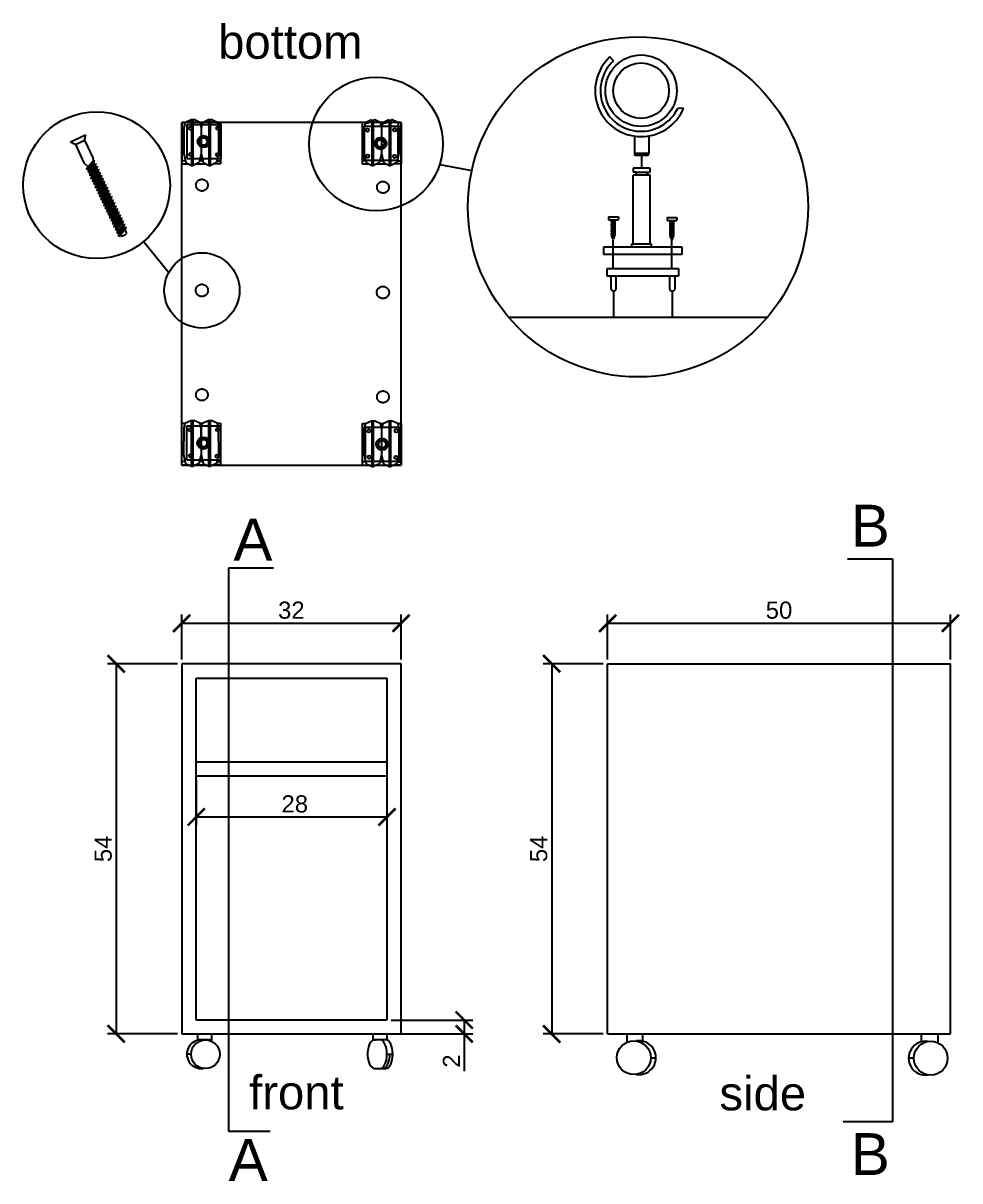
# Model space of a CAD drawing. Header units: inches. Extents: x 69 to 395, y 131 to 492.
# Drawn here: x 69 to 205.6, y 323.5 to 492.4 of the extents above; entities that cross this region are included whole.
import ezdxf

# ---------------------------------------------------------------- set-up
doc = ezdxf.new("R2010")
doc.units = ezdxf.units.IN
doc.header["$MEASUREMENT"] = 0
doc.linetypes.add('ACAD_ISO02W100', pattern=[15, 12, -3])
for name, color, linetype in [('Chiodi', 1, 'Continuous'), ('LINE', 3, 'ACAD_ISO02W100'), ('Oltedal', 7, 'Continuous'), ('Quote', 4, 'Continuous'), ('sezioni', 2, 'Continuous')]:
    doc.layers.add(name, color=color, linetype=linetype)
doc.styles.get("Standard").update_dxf_attribs({"font": 'Arial.ttf'})
doc.dimstyles.new('ISO-25', dxfattribs={"dimtxt": 2.5, "dimasz": 2.5, "dimexe": 1.25, "dimexo": 0.625, "dimtad": 1, "dimdec": 0, "dimtxsty": 'Standard', "dimblk": 'ARCHTICK', "dimblk1": 'ARCHTICK', "dimblk2": 'ARCHTICK', "dimcen": 2.5, "dimadec": 0, "dimazin": 0, "dimtfac": 1, "dimtdec": 0, "dimtmove": 0, "dimatfit": 3, "dimfxl": 1, "dimarcsym": 1})

# ---------------------------------------------------------------- blocks, each defined once
blk = doc.blocks.new('_ArchTick')
at = {"color": 0, "linetype": 'ByBlock', "const_width": 0.15}
blk.add_lwpolyline([(-0.5, -0.5), (0.5, 0.5)], dxfattribs=at)
blk = doc.blocks.new('*D53')
at = {"layer": 'Defpoints', "color": 0, "transparency": 16777216}
for p in [(92.11, 398.96), (82.56, 344.96), (92.11, 344.96)]:
    blk.add_point(p, dxfattribs=at)
at = {"layer": 'Quote', "color": 0, "lineweight": -2, "transparency": 16777216}
for p, q in [((91.48, 398.96), (81.31, 398.96)), ((82.56, 398.96), (82.56, 344.96)), ((91.48, 344.96), (81.31, 344.96))]:
    blk.add_line(p, q, dxfattribs=at)
at = {"layer": 'Quote', "color": 0, "lineweight": -2, "transparency": 16777216, "xscale": 2.5, "yscale": 2.5, "zscale": 2.5}
for p, rotation in [((82.56, 398.96), 90), ((82.56, 344.96), 270)]:
    blk.add_blockref('_ArchTick', p, dxfattribs=dict(at, rotation=rotation))
at = {"layer": 'Quote', "color": 0, "transparency": 16777216, "insert": (80.67, 371.96), "char_height": 2.5, "attachment_point": 5, "rotation": 90}
blk.add_mtext('54', dxfattribs=at)
blk = doc.blocks.new('*D54')
at = {"layer": 'Defpoints', "color": 0, "transparency": 16777216}
for p in [(124.11, 404.87), (92.11, 398.96), (124.11, 398.96)]:
    blk.add_point(p, dxfattribs=at)
at = {"layer": 'Quote', "color": 0, "lineweight": -2, "transparency": 16777216}
for p, q in [((92.11, 399.58), (92.11, 406.12)), ((124.11, 399.58), (124.11, 406.12)), ((92.11, 404.87), (124.11, 404.87))]:
    blk.add_line(p, q, dxfattribs=at)
at = {"layer": 'Quote', "color": 0, "lineweight": -2, "transparency": 16777216, "xscale": 2.5, "yscale": 2.5, "zscale": 2.5, "rotation": 180}
blk.add_blockref('_ArchTick', (92.11, 404.87), dxfattribs=at)
at = {"layer": 'Quote', "color": 0, "lineweight": -2, "transparency": 16777216, "xscale": 2.5, "yscale": 2.5, "zscale": 2.5}
blk.add_blockref('_ArchTick', (124.11, 404.87), dxfattribs=at)
at = {"layer": 'Quote', "color": 0, "transparency": 16777216, "insert": (108.11, 406.76), "char_height": 2.5, "attachment_point": 5}
blk.add_mtext('32', dxfattribs=at)
blk = doc.blocks.new('*D55')
at = {"layer": 'Defpoints', "color": 0, "transparency": 16777216}
for p in [(94.23, 382.61), (122.05, 382.61), (122.05, 376.61)]:
    blk.add_point(p, dxfattribs=at)
at = {"layer": 'Quote', "color": 0, "lineweight": -2, "transparency": 16777216}
for p, q in [((94.23, 381.99), (94.23, 375.36)), ((122.05, 381.99), (122.05, 375.36)), ((94.23, 376.61), (122.05, 376.61))]:
    blk.add_line(p, q, dxfattribs=at)
at = {"layer": 'Quote', "color": 0, "lineweight": -2, "transparency": 16777216, "xscale": 2.5, "yscale": 2.5, "zscale": 2.5, "rotation": 180}
blk.add_blockref('_ArchTick', (94.23, 376.61), dxfattribs=at)
at = {"layer": 'Quote', "color": 0, "lineweight": -2, "transparency": 16777216, "xscale": 2.5, "yscale": 2.5, "zscale": 2.5}
blk.add_blockref('_ArchTick', (122.05, 376.61), dxfattribs=at)
at = {"layer": 'Quote', "color": 0, "transparency": 16777216, "insert": (108.61, 378.5), "char_height": 2.5, "attachment_point": 5}
blk.add_mtext('28', dxfattribs=at)
blk = doc.blocks.new('*D56')
at = {"layer": 'Defpoints', "color": 0, "transparency": 16777216}
for p in [(204.25, 404.87), (154.25, 398.96), (204.25, 398.96)]:
    blk.add_point(p, dxfattribs=at)
at = {"layer": 'Quote', "color": 0, "lineweight": -2, "transparency": 16777216}
for p, q in [((154.25, 399.58), (154.25, 406.12)), ((204.25, 399.58), (204.25, 406.12)), ((154.25, 404.87), (204.25, 404.87))]:
    blk.add_line(p, q, dxfattribs=at)
at = {"layer": 'Quote', "color": 0, "lineweight": -2, "transparency": 16777216, "xscale": 2.5, "yscale": 2.5, "zscale": 2.5, "rotation": 180}
blk.add_blockref('_ArchTick', (154.25, 404.87), dxfattribs=at)
at = {"layer": 'Quote', "color": 0, "lineweight": -2, "transparency": 16777216, "xscale": 2.5, "yscale": 2.5, "zscale": 2.5}
blk.add_blockref('_ArchTick', (204.25, 404.87), dxfattribs=at)
at = {"layer": 'Quote', "color": 0, "transparency": 16777216, "insert": (179.25, 406.76), "char_height": 2.5, "attachment_point": 5}
blk.add_mtext('50', dxfattribs=at)
blk = doc.blocks.new('*D57')
at = {"layer": 'Defpoints', "color": 0, "transparency": 16777216}
for p in [(154.25, 398.96), (146.09, 344.96), (154.25, 344.96)]:
    blk.add_point(p, dxfattribs=at)
at = {"layer": 'Quote', "color": 0, "lineweight": -2, "transparency": 16777216}
for p, q in [((153.62, 398.96), (144.84, 398.96)), ((146.09, 398.96), (146.09, 344.96)), ((153.62, 344.96), (144.84, 344.96))]:
    blk.add_line(p, q, dxfattribs=at)
at = {"layer": 'Quote', "color": 0, "lineweight": -2, "transparency": 16777216, "xscale": 2.5, "yscale": 2.5, "zscale": 2.5}
for p, rotation in [((146.09, 398.96), 90), ((146.09, 344.96), 270)]:
    blk.add_blockref('_ArchTick', p, dxfattribs=dict(at, rotation=rotation))
at = {"layer": 'Quote', "color": 0, "transparency": 16777216, "insert": (144.2, 371.96), "char_height": 2.5, "attachment_point": 5, "rotation": 90}
blk.add_mtext('54', dxfattribs=at)
blk = doc.blocks.new('*D72')
at = {"layer": 'Defpoints', "color": 0, "transparency": 16777216}
for p in [(122.05, 346.98), (122.05, 344.96), (133.33, 344.96)]:
    blk.add_point(p, dxfattribs=at)
at = {"layer": 'Quote', "color": 0, "lineweight": -2, "transparency": 16777216}
for p, q in [((122.67, 346.98), (134.58, 346.98)), ((133.33, 346.98), (133.33, 344.96)), ((122.68, 344.96), (134.58, 344.96)), ((133.33, 344.96), (133.33, 339.54))]:
    blk.add_line(p, q, dxfattribs=at)
at = {"layer": 'Quote', "color": 0, "lineweight": -2, "transparency": 16777216, "xscale": 2.5, "yscale": 2.5, "zscale": 2.5}
for p, rotation in [((133.33, 346.98), 90), ((133.33, 344.96), 270)]:
    blk.add_blockref('_ArchTick', p, dxfattribs=dict(at, rotation=rotation))
at = {"layer": 'Quote', "color": 0, "transparency": 16777216, "insert": (131.46, 341), "char_height": 2.5, "attachment_point": 5, "rotation": 90}
blk.add_mtext('2', dxfattribs=at)

msp = doc.modelspace()

# ---------------------------------------------------------------- linework, layer by layer
for p, q in [((129.79, 471.79), (134.44, 470.89)), ((90.23, 456), (86.62, 460.42)), ((154.2, 455.49), (154.2, 456.61)), ((154.2, 456.61), (154.3, 456.61)), ((154.3, 456.61), (164.61, 456.6)), ((164.61, 456.6), (164.61, 455.49)), ((164.61, 455.49), (154.2, 455.49)), ((154.7, 455.48), (154.7, 453.67)), ((155.51, 453.62), (155.51, 455.49)), ((163.27, 455.48), (163.27, 453.66)), ((164.08, 453.61), (164.08, 455.48)), ((139.75, 449.51), (177.68, 449.51))]:
    msp.add_line(p, q)
for centre, radius in [((158.68, 465.6), 24.81), ((120.47, 474.78), 9.76), ((79.7, 468.77), 10.71), ((95.06, 453.42), 5.49)]:
    msp.add_circle(centre, radius)
for centre in [(155.11, 453.75), (163.68, 453.74)]:
    msp.add_arc(centre, 0.421, 190.9523, 342.3177)
at = {"layer": 'Chiodi'}
for p, q in [((155.11, 486.91), (154.59, 487.47)), ((165.32, 479.99), (164.47, 479.97)), ((92.11, 477.93), (92.11, 471.88)), ((92.11, 477.93), (92.61, 477.93)), ((92.6, 477.93), (92.43, 477.2)), ((92.59, 477.92), (93.48, 478.35)), ((93.48, 478.35), (93.88, 478.35)), ((93.57, 471.65), (93.57, 478.35)), ((93.79, 471.65), (93.79, 478.35)), ((94.76, 477.92), (93.88, 478.35)), ((94.75, 477.93), (95.13, 477.93)), ((94.77, 477.93), (94.94, 477.2)), ((95.13, 477.93), (94.96, 477.2)), ((95.13, 477.93), (96.02, 478.35)), ((96.02, 478.35), (96.42, 478.35)), ((96.11, 471.65), (96.11, 478.35)), ((96.32, 471.65), (96.32, 478.35)), ((97.31, 477.93), (96.42, 478.35)), ((97.3, 477.93), (97.47, 477.2)), ((97.31, 477.93), (97.79, 477.93)), ((97.79, 477.93), (97.79, 471.88)), ((118.43, 477.94), (118.92, 477.94)), ((118.43, 477.93), (118.43, 471.88)), ((118.91, 477.93), (118.75, 477.2)), ((118.91, 477.93), (119.79, 478.36)), ((119.89, 471.65), (119.89, 478.36)), ((120.11, 471.65), (120.11, 478.36)), ((121.08, 477.93), (120.19, 478.36)), ((121.06, 477.94), (121.45, 477.93)), ((121.08, 477.93), (121.25, 477.2)), ((121.45, 477.93), (121.28, 477.2)), ((121.45, 477.93), (122.34, 478.36)), ((122.43, 471.65), (122.43, 478.36)), ((122.64, 471.65), (122.64, 478.36)), ((123.62, 477.93), (122.74, 478.36)), ((123.62, 477.93), (123.79, 477.2)), ((123.62, 477.93), (124.11, 477.93)), ((124.11, 477.93), (124.11, 471.88)), ((92.43, 477.2), (92.41, 473.38)), ((92.93, 472.67), (92.92, 477.62)), ((92.92, 477.62), (97.88, 477.62)), ((94.94, 477.2), (94.95, 473.38)), ((94.96, 477.2), (94.95, 473.38)), ((97.47, 477.2), (97.49, 473.38)), ((97.88, 472.67), (97.88, 477.62)), ((118.73, 477.36), (123.69, 477.37)), ((118.74, 472.41), (118.73, 477.36)), ((118.75, 477.2), (118.73, 473.38)), ((118.99, 477.84), (119.39, 477.84)), ((121.25, 477.2), (121.27, 473.38)), ((121.28, 477.2), (121.27, 473.38)), ((121.53, 477.85), (121.93, 477.85)), ((123.69, 472.41), (123.69, 477.37)), ((123.79, 477.2), (123.8, 473.38)), ((75.9, 475.07), (78.09, 476.11)), ((76.6, 474.68), (77.95, 475.31)), ((76.6, 474.68), (77.86, 472.02)), ((77.95, 475.31), (79.2, 472.66)), ((158.17, 475.9), (158.17, 473.4)), ((160.24, 475.9), (160.24, 473.4)), ((92.41, 473.38), (92.71, 472.07)), ((94.95, 473.38), (94.65, 472.07)), ((94.95, 473.38), (95.25, 472.07)), ((97.49, 473.38), (97.19, 472.07)), ((118.73, 473.38), (119.03, 472.07)), ((121.27, 473.38), (120.97, 472.07)), ((121.27, 473.38), (121.57, 472.07)), ((123.8, 473.38), (123.51, 472.07)), ((160.24, 473.4), (158.17, 473.4)), ((158.23, 473.08), (158.23, 473.4)), ((160.17, 473.08), (158.23, 473.08)), ((160.17, 473.4), (160.17, 473.08)), ((77.86, 472.02), (78.45, 471.42)), ((78.25, 471.19), (79.31, 472.43)), ((78.25, 471.19), (78.25, 471.19)), ((78.25, 471.19), (78.34, 471.01)), ((78.34, 471.01), (79.4, 472.25)), ((78.47, 470.74), (79.52, 471.98)), ((78.53, 471.24), (78.66, 470.97)), ((78.55, 470.56), (79.61, 471.8)), ((78.67, 470.3), (79.73, 471.55)), ((78.76, 470.12), (79.82, 471.36)), ((78.85, 471.61), (79.3, 471.82)), ((79.24, 472.35), (79.2, 472.66)), ((79.3, 471.82), (79.27, 472.1)), ((79.3, 471.82), (79.33, 471.76)), ((79.31, 472.43), (79.4, 472.25)), ((79.42, 471.58), (79.54, 471.32)), ((79.52, 471.98), (79.61, 471.8)), ((79.73, 471.54), (79.82, 471.36)), ((92.65, 472.33), (92.11, 472.33)), ((92.11, 471.88), (93.11, 471.87)), ((92.71, 472.07), (93.57, 471.65)), ((92.93, 472.67), (97.88, 472.67)), ((93.57, 471.65), (93.79, 471.65)), ((94.65, 472.07), (93.79, 471.65)), ((94.24, 471.87), (95.67, 471.86)), ((95.19, 472.33), (94.71, 472.33)), ((95.25, 472.07), (96.11, 471.65)), ((96.11, 471.65), (96.32, 471.65)), ((97.19, 472.07), (96.32, 471.65)), ((97.79, 471.88), (96.79, 471.88)), ((97.25, 472.33), (97.79, 472.33)), ((118.97, 472.34), (118.43, 472.34)), ((118.43, 471.88), (119.43, 471.88)), ((118.74, 472.41), (123.69, 472.41)), ((119.03, 472.07), (119.89, 471.65)), ((119.89, 471.65), (120.11, 471.65)), ((120.97, 472.07), (120.11, 471.65)), ((120.56, 471.87), (121.99, 471.87)), ((121.51, 472.34), (121.03, 472.34)), ((121.57, 472.07), (122.43, 471.65)), ((122.43, 471.65), (122.64, 471.65)), ((123.51, 472.07), (122.64, 471.65)), ((124.11, 471.88), (123.11, 471.88)), ((123.57, 472.34), (124.11, 472.34)), ((160.43, 471.25), (157.97, 471.25)), ((157.97, 471.25), (157.97, 470.64)), ((160.43, 470.64), (160.43, 471.25)), ((78.47, 470.74), (78.55, 470.56)), ((78.67, 470.3), (78.76, 470.12)), ((78.87, 470.53), (78.75, 470.79)), ((78.88, 469.86), (79.94, 471.1)), ((78.88, 469.86), (78.97, 469.68)), ((79.08, 470.09), (78.95, 470.35)), ((78.97, 469.68), (80.03, 470.92)), ((79.09, 469.43), (80.15, 470.68)), ((79.28, 469.66), (79.16, 469.91)), ((79.17, 469.25), (80.23, 470.49)), ((79.3, 468.99), (80.35, 470.24)), ((79.49, 469.22), (79.37, 469.48)), ((79.38, 468.81), (80.44, 470.05)), ((79.51, 468.54), (80.57, 469.79)), ((79.59, 468.36), (80.65, 469.6)), ((79.63, 471.14), (79.75, 470.88)), ((79.84, 470.7), (79.95, 470.45)), ((79.94, 471.1), (80.03, 470.92)), ((80.04, 470.27), (80.16, 470.01)), ((80.15, 470.67), (80.23, 470.49)), ((80.25, 469.83), (80.37, 469.56)), ((80.35, 470.23), (80.44, 470.05)), ((80.57, 469.78), (80.65, 469.6)), ((158.42, 470.64), (157.97, 470.64)), ((157.97, 460.15), (157.97, 470.22)), ((160.43, 470.22), (157.97, 470.22)), ((158.42, 470.22), (158.42, 470.64)), ((158.42, 470.64), (160.01, 470.64)), ((160.01, 470.64), (160.01, 470.22)), ((160.01, 470.64), (160.43, 470.64)), ((160.43, 460.15), (160.43, 470.22)), ((79.09, 469.43), (79.17, 469.25)), ((79.3, 468.99), (79.38, 468.81)), ((79.51, 468.54), (79.59, 468.36)), ((79.7, 468.77), (79.57, 469.04)), ((79.72, 468.1), (80.77, 469.35)), ((79.72, 468.1), (79.8, 467.92)), ((79.91, 468.33), (79.79, 468.59)), ((79.8, 467.92), (80.86, 469.17)), ((79.93, 467.66), (80.98, 468.9)), ((80.12, 467.89), (79.99, 468.15)), ((80.01, 467.48), (81.07, 468.72)), ((80.13, 467.23), (81.19, 468.48)), ((80.22, 467.05), (81.27, 468.3)), ((80.34, 466.78), (81.4, 468.02)), ((80.43, 466.6), (81.49, 467.84)), ((80.46, 469.38), (80.58, 469.12)), ((80.67, 468.94), (80.79, 468.68)), ((80.77, 469.35), (80.86, 469.17)), ((80.88, 468.5), (80.99, 468.25)), ((80.98, 468.9), (81.07, 468.72)), ((81.08, 468.07), (81.21, 467.8)), ((81.19, 468.48), (81.27, 468.3)), ((81.4, 468.02), (81.49, 467.84)), ((79.93, 467.66), (80.01, 467.48)), ((80.13, 467.23), (80.22, 467.05)), ((80.32, 467.46), (80.21, 467.71)), ((80.34, 466.78), (80.43, 466.6)), ((80.54, 467.01), (80.41, 467.28)), ((80.55, 466.33), (81.61, 467.57)), ((80.55, 466.33), (80.64, 466.15)), ((80.75, 466.56), (80.62, 466.83)), ((80.64, 466.15), (81.7, 467.39)), ((80.76, 465.89), (81.82, 467.14)), ((80.96, 466.12), (80.83, 466.38)), ((80.85, 465.71), (81.91, 466.96)), ((80.97, 465.45), (82.03, 466.69)), ((81.06, 465.27), (82.12, 466.51)), ((81.18, 465.02), (82.24, 466.27)), ((81.26, 464.84), (82.32, 466.09)), ((81.29, 467.62), (81.42, 467.35)), ((81.51, 467.17), (81.63, 466.91)), ((81.61, 467.57), (81.7, 467.39)), ((81.71, 466.73), (81.84, 466.47)), ((81.82, 467.14), (81.91, 466.96)), ((81.92, 466.29), (82.04, 466.04)), ((82.03, 466.69), (82.12, 466.51)), ((82.24, 466.27), (82.32, 466.09)), ((80.76, 465.89), (80.85, 465.71)), ((80.97, 465.45), (81.06, 465.27)), ((81.17, 465.68), (81.04, 465.94)), ((81.18, 465.02), (81.26, 464.84)), ((81.37, 465.25), (81.25, 465.5)), ((81.39, 464.57), (82.45, 465.81)), ((81.39, 464.57), (81.47, 464.39)), ((81.58, 464.8), (81.45, 465.07)), ((81.47, 464.39), (82.53, 465.63)), ((81.6, 464.12), (82.66, 465.36)), ((81.8, 464.35), (81.67, 464.62)), ((81.69, 463.94), (82.74, 465.18)), ((81.81, 463.68), (82.87, 464.93)), ((81.89, 463.5), (82.95, 464.74)), ((82.02, 463.24), (83.08, 464.48)), ((82.13, 465.86), (82.25, 465.59)), ((82.34, 465.41), (82.47, 465.14)), ((82.45, 465.81), (82.53, 465.63)), ((82.55, 464.96), (82.67, 464.7)), ((82.66, 465.36), (82.74, 465.18)), ((82.76, 464.52), (82.89, 464.26)), ((82.87, 464.92), (82.95, 464.74)), ((83.08, 464.48), (83.16, 464.3)), ((81.6, 464.12), (81.69, 463.94)), ((81.81, 463.68), (81.89, 463.5)), ((82, 463.91), (81.88, 464.17)), ((82.02, 463.24), (82.1, 463.06)), ((82.21, 463.47), (82.09, 463.73)), ((82.1, 463.06), (83.16, 464.3)), ((82.22, 462.81), (83.28, 464.06)), ((82.22, 462.81), (82.31, 462.63)), ((82.42, 463.04), (82.3, 463.29)), ((82.31, 462.63), (83.37, 463.87)), ((82.44, 462.36), (83.49, 463.6)), ((82.63, 462.59), (82.5, 462.86)), ((82.52, 462.18), (83.58, 463.42)), ((82.65, 461.91), (83.71, 463.15)), ((82.73, 461.73), (83.79, 462.97)), ((82.86, 461.47), (83.91, 462.72)), ((82.97, 464.07), (83.09, 463.83)), ((83.17, 463.65), (83.3, 463.38)), ((83.28, 464.05), (83.37, 463.87)), ((83.39, 463.2), (83.51, 462.93)), ((83.49, 463.6), (83.58, 463.42)), ((83.6, 462.75), (83.72, 462.49)), ((83.71, 463.15), (83.79, 462.97)), ((83.91, 462.71), (84, 462.53)), ((154.39, 464.13), (155.81, 464.13)), ((154.43, 463.72), (155.77, 463.72)), ((162.94, 464.05), (164.36, 464.05)), ((162.98, 463.63), (164.32, 463.63)), ((82.44, 462.36), (82.52, 462.18)), ((82.65, 461.91), (82.73, 461.73)), ((82.84, 462.14), (82.71, 462.41)), ((82.86, 461.47), (82.94, 461.29)), ((83.05, 461.7), (82.93, 461.96)), ((82.94, 461.29), (84, 462.53)), ((83.22, 461.33), (83.13, 461.52)), ((83.81, 462.31), (84.08, 461.73)), ((165.14, 459.73), (153.66, 459.73)), ((153.66, 459.73), (153.66, 458.72)), ((160.67, 460.15), (157.72, 460.15)), ((157.72, 460.15), (157.72, 459.73)), ((160.67, 459.73), (160.67, 460.15)), ((165.14, 458.72), (165.14, 459.73)), ((153.66, 458.72), (165.14, 458.72)), ((92.09, 434.04), (92.59, 434.04)), ((92.09, 434.03), (92.09, 427.98)), ((92.58, 434.03), (92.41, 433.31)), ((92.57, 434.03), (93.46, 434.46)), ((93.46, 434.46), (93.86, 434.46)), ((93.56, 427.76), (93.56, 434.46)), ((93.77, 427.76), (93.77, 434.46)), ((94.75, 434.03), (93.86, 434.46)), ((94.73, 434.04), (95.12, 434.03)), ((94.75, 434.03), (94.92, 433.31)), ((95.12, 434.03), (94.95, 433.31)), ((95.12, 434.03), (96, 434.46)), ((96, 434.46), (96.4, 434.46)), ((96.09, 427.76), (96.09, 434.46)), ((96.31, 427.76), (96.31, 434.46)), ((97.29, 434.03), (96.4, 434.46)), ((97.29, 434.03), (97.45, 433.31)), ((97.29, 434.03), (97.77, 434.03)), ((97.77, 434.03), (97.77, 427.98)), ((118.91, 433.98), (119.79, 434.41)), ((119.79, 434.41), (120.19, 434.41)), ((119.89, 427.71), (119.89, 434.41)), ((120.11, 427.71), (120.11, 434.41)), ((121.08, 433.98), (120.19, 434.41)), ((121.45, 433.98), (122.34, 434.41)), ((122.34, 434.41), (122.74, 434.41)), ((122.43, 427.71), (122.43, 434.41)), ((122.64, 427.71), (122.64, 434.41)), ((123.62, 433.98), (122.74, 434.41)), ((92.41, 433.31), (92.4, 429.49)), ((92.88, 433.64), (97.83, 433.65)), ((92.88, 428.69), (92.88, 433.64)), ((94.92, 433.31), (94.93, 429.49)), ((94.95, 433.31), (94.93, 429.49)), ((97.45, 433.31), (97.47, 429.49)), ((97.84, 428.69), (97.83, 433.65)), ((118.43, 433.99), (118.92, 433.99)), ((118.43, 433.98), (118.43, 427.93)), ((118.75, 433.25), (118.73, 429.43)), ((118.91, 433.98), (118.75, 433.25)), ((118.95, 428.52), (118.94, 433.47)), ((118.94, 433.47), (123.9, 433.47)), ((121.06, 433.99), (121.45, 433.98)), ((121.08, 433.98), (121.25, 433.25)), ((121.25, 433.25), (121.27, 429.43)), ((121.28, 433.25), (121.27, 429.43)), ((121.45, 433.98), (121.28, 433.25)), ((123.62, 433.98), (123.79, 433.25)), ((123.62, 433.98), (124.11, 433.98)), ((123.79, 433.25), (123.8, 429.43)), ((123.9, 428.52), (123.9, 433.47)), ((124.11, 433.98), (124.11, 427.93)), ((92.4, 429.49), (92.69, 428.17)), ((94.93, 429.49), (94.63, 428.17)), ((94.93, 429.49), (95.23, 428.17)), ((97.47, 429.49), (97.17, 428.17)), ((118.73, 429.43), (119.03, 428.12)), ((121.27, 429.43), (120.97, 428.12)), ((121.27, 429.43), (121.57, 428.12)), ((123.8, 429.43), (123.51, 428.12)), ((92.63, 428.44), (92.09, 428.44)), ((92.09, 427.98), (93.1, 427.98)), ((92.69, 428.17), (93.56, 427.76)), ((92.88, 428.69), (97.83, 428.69)), ((93.56, 427.76), (93.77, 427.76)), ((94.63, 428.17), (93.77, 427.76)), ((94.22, 427.97), (95.65, 427.97)), ((95.17, 428.44), (94.69, 428.44)), ((95.23, 428.17), (96.09, 427.76)), ((96.09, 427.76), (96.31, 427.76)), ((97.17, 428.17), (96.31, 427.76)), ((97.77, 427.98), (96.78, 427.98)), ((97.23, 428.44), (97.77, 428.44)), ((118.97, 428.39), (118.43, 428.39)), ((118.43, 427.93), (119.43, 427.93)), ((118.95, 428.52), (123.9, 428.52)), ((119.03, 428.12), (119.89, 427.71)), ((119.89, 427.71), (120.11, 427.71)), ((120.97, 428.12), (120.11, 427.71)), ((120.56, 427.92), (121.99, 427.92)), ((121.51, 428.39), (121.03, 428.39)), ((121.57, 428.12), (122.43, 427.71)), ((122.43, 427.71), (122.64, 427.71)), ((123.51, 428.12), (122.64, 427.71)), ((124.11, 427.93), (123.11, 427.93)), ((123.57, 428.39), (124.11, 428.39)), ((94.45, 344.04), (94.45, 344.95)), ((96.45, 344.95), (96.45, 343.91)), ((157.04, 344.97), (157.04, 343.74)), ((159.4, 343.89), (159.4, 344.96)), ((200.05, 343.82), (200.05, 344.9)), ((202.4, 344.9), (202.4, 343.67)), ((96.45, 344.09), (94.45, 344.09)), ((95.44, 344.09), (94.86, 344.09)), ((96.28, 344.09), (95.7, 344.09)), ((121.04, 344.1), (120.46, 344.1)), ((121.88, 344.1), (121.3, 344.1)), ((93.49, 342), (92.85, 342)), ((122.06, 342.01), (122.9, 342.01)), ((160.53, 341.49), (161.29, 341.49)), ((198.91, 341.42), (198.16, 341.42)), ((120.24, 339.92), (121.04, 339.92)), ((121.04, 339.92), (121.46, 339.92)), ((121.46, 339.92), (121.88, 339.92))]:
    msp.add_line(p, q, dxfattribs=at)
at = {"layer": 'Chiodi', "lineweight": 25}
for p, q in [((154.39, 464.13), (154.39, 463.81)), ((154.87, 463.71), (154.87, 463.56)), ((154.87, 463.47), (154.87, 463.31)), ((154.87, 463.22), (154.87, 463.06)), ((154.87, 462.97), (154.87, 462.81)), ((154.87, 462.72), (154.87, 462.56)), ((155.28, 463.59), (155.28, 463.44)), ((155.28, 463.34), (155.28, 463.19)), ((155.28, 463.09), (155.28, 462.94)), ((155.28, 462.84), (155.28, 462.69)), ((155.81, 464.13), (155.81, 463.81)), ((162.94, 464.05), (162.94, 463.72)), ((163.42, 463.62), (163.42, 463.48)), ((163.42, 463.38), (163.42, 463.23)), ((163.42, 463.13), (163.42, 462.98)), ((163.42, 462.88), (163.42, 462.73)), ((163.84, 463.5), (163.84, 463.35)), ((163.84, 463.25), (163.84, 463.1)), ((163.84, 463), (163.84, 462.85)), ((163.84, 462.75), (163.84, 462.6)), ((164.36, 464.05), (164.36, 463.72)), ((154.87, 462.47), (154.87, 462.31)), ((154.87, 462.22), (154.87, 462.06)), ((154.87, 461.97), (154.87, 461.81)), ((154.87, 461.72), (154.87, 461.56)), ((154.87, 461.47), (154.87, 461.31)), ((154.9, 461.24), (154.98, 461.07)), ((155, 461.04), (155.07, 460.87)), ((155.15, 461.09), (155.07, 460.87)), ((155.25, 461.34), (155.17, 461.13)), ((155.28, 462.59), (155.28, 462.44)), ((155.28, 462.34), (155.28, 462.19)), ((155.28, 462.09), (155.28, 461.94)), ((155.28, 461.84), (155.28, 461.69)), ((155.28, 461.59), (155.28, 461.44)), ((163.42, 462.63), (163.42, 462.48)), ((163.42, 462.38), (163.42, 462.23)), ((163.42, 462.13), (163.42, 461.98)), ((163.42, 461.88), (163.42, 461.73)), ((163.42, 461.63), (163.42, 461.48)), ((163.42, 461.38), (163.42, 461.23)), ((163.45, 461.15), (163.53, 460.99)), ((163.8, 461.26), (163.72, 461.04)), ((163.84, 462.5), (163.84, 462.35)), ((163.84, 462.25), (163.84, 462.1)), ((163.84, 462), (163.84, 461.85)), ((163.84, 461.75), (163.84, 461.6)), ((163.84, 461.5), (163.84, 461.35)), ((163.55, 460.95), (163.63, 460.79)), ((163.71, 461), (163.63, 460.79))]:
    msp.add_line(p, q, dxfattribs=at)
at = {"layer": 'Chiodi'}
msp.add_lwpolyline([(120.05, 344.96), (122.05, 344.96), (122.05, 344.1), (120.05, 344.1)], close=True, dxfattribs=at)
for points in [[(94.45, 344.09), (94.86, 344.09)], [(120.04, 344.06), (120.04, 344.1), (120.46, 344.1)]]:
    msp.add_lwpolyline(points, dxfattribs=at)
for centre, radius in [((159.13, 482.55), 5.21), ((159.13, 482.55), 4.06), ((93.39, 477.07), 0.246), ((97.39, 477.08), 0.246), ((119.2, 476.81), 0.246), ((123.2, 476.83), 0.246), ((95.31, 475.12), 0.88), ((95.31, 475.12), 0.638), ((95.31, 475.12), 0.531), ((121.13, 474.86), 0.88), ((121.13, 474.86), 0.638), ((121.13, 474.86), 0.531), ((93.45, 473.26), 0.246), ((97.36, 473.21), 0.246), ((119.26, 473.01), 0.246), ((123.17, 472.96), 0.246), ((93.35, 433.09), 0.246), ((97.35, 433.11), 0.246), ((119.42, 432.92), 0.246), ((123.42, 432.93), 0.246), ((95.27, 431.15), 0.88), ((95.27, 431.15), 0.638), ((95.27, 431.15), 0.531), ((121.34, 430.97), 0.88), ((121.34, 430.97), 0.638), ((121.34, 430.97), 0.531), ((93.41, 429.29), 0.246), ((97.31, 429.24), 0.246), ((119.47, 429.11), 0.246), ((123.38, 429.06), 0.246), ((95.58, 342), 2.09), ((158.07, 341.49), 2.47), ((201.38, 341.42), 2.47)]:
    msp.add_circle(centre, radius, dxfattribs=at)
for centre, radius, start, end in [((159.13, 482.55), 6.7, 132.7548, 337.5394), ((159.13, 482.55), 5.93, 132.7548, 334.2337), ((82.91, 463.11), 1.81, 280.1749, 310.4979), ((94.95, 342), 2.09, 81.2448, 278.7552), ((158.82, 341.49), 2.47, 261.2448, 98.7552), ((200.63, 341.42), 2.47, 81.2448, 278.7552)]:
    msp.add_arc(centre, radius, start, end, dxfattribs=at)
for centre, start_param, end_param in [((120.24, 342.01), 0, 3.141593), ((121.04, 342.01), 3.141593, 6.283185), ((121.88, 342.01), 3.141593, 6.283185), ((121.46, 342.01), 3.141593, 4.712389)]:
    msp.add_ellipse(centre, major_axis=(0, 2.09), ratio=0.488012, start_param=start_param, end_param=end_param, dxfattribs=at)
for points in [[(76.6, 474.68), (76.39, 474.78), (75.9, 475.07)], [(77.95, 475.31), (78, 475.54), (78.09, 476.11)]]:
    msp.add_spline(points, degree=3, dxfattribs=at)
at = {"layer": 'Chiodi', "lineweight": 25}
for points in [[(154.39, 463.81), (154.39, 463.78), (154.4, 463.74), (154.43, 463.72)], [(154.85, 463.65), (154.82, 463.62), (154.8, 463.59), (154.78, 463.56)], [(154.85, 463.4), (154.82, 463.37), (154.8, 463.34), (154.78, 463.31)], [(154.85, 463.15), (154.82, 463.12), (154.8, 463.09), (154.78, 463.06)], [(154.85, 462.9), (154.82, 462.87), (154.8, 462.84), (154.78, 462.81)], [(154.87, 463.66), (154.86, 463.65), (154.86, 463.65), (154.85, 463.65)], [(154.87, 463.41), (154.86, 463.4), (154.86, 463.4), (154.85, 463.4)], [(154.87, 463.16), (154.86, 463.15), (154.86, 463.15), (154.85, 463.15)], [(154.87, 462.91), (154.86, 462.9), (154.86, 462.9), (154.85, 462.9)], [(154.92, 463.46), (155.06, 463.47), (155.19, 463.52), (155.3, 463.6)], [(154.92, 463.21), (155.06, 463.22), (155.19, 463.27), (155.3, 463.35)], [(154.92, 462.96), (155.06, 462.97), (155.19, 463.02), (155.3, 463.1)], [(154.92, 462.71), (155.06, 462.72), (155.19, 462.77), (155.3, 462.85)], [(155.34, 463.52), (155.32, 463.52), (155.3, 463.53), (155.28, 463.53)], [(155.28, 463.42), (155.28, 463.43), (155.28, 463.43), (155.28, 463.44)], [(155.34, 463.27), (155.32, 463.27), (155.3, 463.28), (155.28, 463.28)], [(155.28, 463.17), (155.28, 463.18), (155.28, 463.18), (155.28, 463.19)], [(155.34, 463.02), (155.32, 463.02), (155.3, 463.03), (155.28, 463.03)], [(155.28, 462.92), (155.28, 462.93), (155.28, 462.93), (155.28, 462.94)], [(155.34, 462.77), (155.32, 462.77), (155.3, 462.78), (155.28, 462.78)], [(155.3, 463.6), (155.33, 463.63), (155.35, 463.66), (155.37, 463.69)], [(155.3, 463.35), (155.33, 463.38), (155.35, 463.41), (155.37, 463.44)], [(155.3, 463.1), (155.33, 463.13), (155.35, 463.16), (155.37, 463.19)], [(155.3, 462.85), (155.33, 462.88), (155.35, 462.91), (155.37, 462.94)], [(155.77, 463.72), (155.79, 463.74), (155.81, 463.78), (155.81, 463.81)], [(162.94, 463.72), (162.94, 463.69), (162.95, 463.66), (162.98, 463.63)], [(163.4, 463.56), (163.38, 463.54), (163.35, 463.51), (163.34, 463.47)], [(163.4, 463.31), (163.38, 463.29), (163.35, 463.26), (163.34, 463.22)], [(163.4, 463.06), (163.38, 463.04), (163.35, 463.01), (163.34, 462.97)], [(163.4, 462.81), (163.38, 462.79), (163.35, 462.76), (163.34, 462.72)], [(163.42, 463.57), (163.42, 463.57), (163.41, 463.56), (163.4, 463.56)], [(163.42, 463.32), (163.42, 463.32), (163.41, 463.31), (163.4, 463.31)], [(163.42, 463.07), (163.42, 463.07), (163.41, 463.06), (163.4, 463.06)], [(163.42, 462.82), (163.42, 462.82), (163.41, 462.81), (163.4, 462.81)], [(163.47, 463.38), (163.61, 463.38), (163.74, 463.43), (163.85, 463.52)], [(163.47, 463.13), (163.61, 463.13), (163.74, 463.18), (163.85, 463.27)], [(163.47, 462.88), (163.61, 462.88), (163.74, 462.93), (163.85, 463.02)], [(163.47, 462.63), (163.61, 462.63), (163.74, 462.68), (163.85, 462.77)], [(163.83, 463.33), (163.84, 463.34), (163.84, 463.34), (163.84, 463.35)], [(163.83, 463.08), (163.84, 463.09), (163.84, 463.09), (163.84, 463.1)], [(163.83, 462.83), (163.84, 462.84), (163.84, 462.85), (163.84, 462.85)], [(163.89, 463.43), (163.87, 463.44), (163.86, 463.44), (163.84, 463.45)], [(163.89, 463.18), (163.87, 463.19), (163.86, 463.19), (163.84, 463.2)], [(163.89, 462.93), (163.87, 462.94), (163.86, 462.94), (163.84, 462.95)], [(163.85, 463.52), (163.88, 463.54), (163.9, 463.57), (163.92, 463.6)], [(163.85, 463.27), (163.88, 463.29), (163.9, 463.32), (163.92, 463.35)], [(163.85, 463.02), (163.88, 463.04), (163.9, 463.07), (163.92, 463.1)], [(163.85, 462.77), (163.88, 462.79), (163.9, 462.82), (163.92, 462.85)], [(164.32, 463.63), (164.35, 463.66), (164.36, 463.69), (164.36, 463.72)], [(154.85, 462.65), (154.82, 462.62), (154.8, 462.59), (154.78, 462.56)], [(154.85, 462.4), (154.82, 462.37), (154.8, 462.34), (154.78, 462.31)], [(154.85, 462.15), (154.82, 462.12), (154.8, 462.09), (154.78, 462.06)], [(154.85, 461.9), (154.82, 461.87), (154.8, 461.84), (154.78, 461.81)], [(154.85, 461.65), (154.82, 461.62), (154.8, 461.59), (154.78, 461.56)], [(154.87, 461.38), (154.85, 461.36), (154.83, 461.34), (154.82, 461.32)], [(154.87, 462.66), (154.86, 462.65), (154.86, 462.65), (154.85, 462.65)], [(154.87, 462.41), (154.86, 462.4), (154.86, 462.4), (154.85, 462.4)], [(154.87, 462.16), (154.86, 462.15), (154.86, 462.15), (154.85, 462.15)], [(154.87, 461.91), (154.86, 461.9), (154.86, 461.9), (154.85, 461.9)], [(154.87, 461.66), (154.86, 461.65), (154.86, 461.65), (154.85, 461.65)], [(154.92, 462.46), (155.06, 462.47), (155.19, 462.52), (155.3, 462.6)], [(154.92, 462.21), (155.06, 462.22), (155.19, 462.27), (155.3, 462.35)], [(154.92, 461.96), (155.06, 461.97), (155.19, 462.02), (155.3, 462.1)], [(154.92, 461.71), (155.06, 461.72), (155.19, 461.77), (155.3, 461.85)], [(154.92, 461.46), (155.06, 461.47), (155.19, 461.52), (155.3, 461.6)], [(154.95, 461.13), (154.94, 461.12), (154.93, 461.1), (154.92, 461.09)], [(154.94, 461.23), (155.06, 461.24), (155.17, 461.28), (155.27, 461.36)], [(154.94, 461.05), (154.95, 461.04), (154.97, 461.04), (154.99, 461.04)], [(154.99, 461.04), (155.07, 461.04), (155.13, 461.07), (155.19, 461.11)], [(154.99, 461.04), (154.99, 461.04), (154.99, 461.04), (154.99, 461.04)], [(155.16, 461.12), (155.16, 461.12), (155.17, 461.12), (155.17, 461.13)], [(155.19, 461.11), (155.21, 461.12), (155.22, 461.14), (155.23, 461.16)], [(155.21, 461.2), (155.21, 461.2), (155.2, 461.2), (155.2, 461.2)], [(155.23, 461.61), (155.25, 461.63), (155.27, 461.65), (155.28, 461.67)], [(155.27, 461.36), (155.29, 461.38), (155.31, 461.4), (155.33, 461.43)], [(155.28, 462.67), (155.28, 462.68), (155.28, 462.68), (155.28, 462.69)], [(155.34, 462.52), (155.32, 462.52), (155.3, 462.53), (155.28, 462.53)], [(155.28, 462.42), (155.28, 462.43), (155.28, 462.43), (155.28, 462.44)], [(155.34, 462.27), (155.32, 462.27), (155.3, 462.28), (155.28, 462.28)], [(155.28, 462.17), (155.28, 462.18), (155.28, 462.18), (155.28, 462.19)], [(155.34, 462.02), (155.32, 462.02), (155.3, 462.03), (155.28, 462.03)], [(155.28, 461.92), (155.28, 461.93), (155.28, 461.93), (155.28, 461.94)], [(155.34, 461.77), (155.32, 461.77), (155.3, 461.78), (155.28, 461.78)], [(155.28, 461.67), (155.28, 461.68), (155.28, 461.68), (155.28, 461.69)], [(155.3, 461.5), (155.3, 461.5), (155.29, 461.5), (155.28, 461.5)], [(155.28, 461.42), (155.28, 461.43), (155.28, 461.43), (155.28, 461.44)], [(155.3, 462.6), (155.33, 462.63), (155.35, 462.66), (155.37, 462.69)], [(155.3, 462.35), (155.33, 462.38), (155.35, 462.41), (155.37, 462.44)], [(155.3, 462.1), (155.33, 462.13), (155.35, 462.16), (155.37, 462.19)], [(155.3, 461.85), (155.33, 461.88), (155.35, 461.91), (155.37, 461.94)], [(155.3, 461.6), (155.33, 461.63), (155.35, 461.66), (155.37, 461.69)], [(163.4, 462.56), (163.38, 462.54), (163.35, 462.51), (163.34, 462.47)], [(163.4, 462.31), (163.38, 462.29), (163.35, 462.26), (163.34, 462.22)], [(163.4, 462.06), (163.38, 462.04), (163.35, 462.01), (163.34, 461.97)], [(163.4, 461.81), (163.38, 461.79), (163.35, 461.76), (163.34, 461.72)], [(163.4, 461.56), (163.38, 461.54), (163.35, 461.51), (163.34, 461.47)], [(163.42, 461.29), (163.4, 461.28), (163.39, 461.25), (163.38, 461.23)], [(163.42, 462.57), (163.42, 462.57), (163.41, 462.56), (163.4, 462.56)], [(163.42, 462.32), (163.42, 462.32), (163.41, 462.31), (163.4, 462.31)], [(163.42, 462.07), (163.42, 462.07), (163.41, 462.06), (163.4, 462.06)], [(163.42, 461.82), (163.42, 461.82), (163.41, 461.81), (163.4, 461.81)], [(163.42, 461.57), (163.42, 461.57), (163.41, 461.56), (163.4, 461.56)], [(163.47, 462.38), (163.61, 462.38), (163.74, 462.43), (163.85, 462.52)], [(163.47, 462.13), (163.61, 462.13), (163.74, 462.18), (163.85, 462.27)], [(163.47, 461.88), (163.61, 461.88), (163.74, 461.93), (163.85, 462.02)], [(163.47, 461.63), (163.61, 461.63), (163.74, 461.68), (163.85, 461.77)], [(163.47, 461.38), (163.61, 461.38), (163.74, 461.43), (163.85, 461.52)], [(163.51, 461.04), (163.49, 461.03), (163.48, 461.02), (163.48, 461)], [(163.49, 461.15), (163.61, 461.15), (163.73, 461.19), (163.82, 461.27)], [(163.55, 460.95), (163.62, 460.96), (163.69, 460.98), (163.74, 461.03)], [(163.71, 461.03), (163.72, 461.03), (163.72, 461.04), (163.72, 461.04)], [(163.74, 461.03), (163.76, 461.04), (163.77, 461.05), (163.78, 461.07)], [(163.76, 461.11), (163.76, 461.11), (163.76, 461.11), (163.75, 461.12)], [(163.79, 461.52), (163.81, 461.54), (163.82, 461.56), (163.83, 461.58)], [(163.82, 461.27), (163.85, 461.29), (163.87, 461.32), (163.88, 461.34)], [(163.83, 462.58), (163.84, 462.59), (163.84, 462.6), (163.84, 462.6)], [(163.83, 462.33), (163.84, 462.34), (163.84, 462.35), (163.84, 462.35)], [(163.83, 462.08), (163.84, 462.09), (163.84, 462.1), (163.84, 462.1)], [(163.83, 461.83), (163.84, 461.84), (163.84, 461.85), (163.84, 461.85)], [(163.83, 461.58), (163.84, 461.59), (163.84, 461.6), (163.84, 461.6)], [(163.83, 461.33), (163.84, 461.34), (163.84, 461.35), (163.84, 461.35)], [(163.89, 462.68), (163.87, 462.69), (163.86, 462.69), (163.84, 462.7)], [(163.89, 462.43), (163.87, 462.44), (163.86, 462.44), (163.84, 462.45)], [(163.89, 462.18), (163.87, 462.19), (163.86, 462.19), (163.84, 462.2)], [(163.89, 461.93), (163.87, 461.94), (163.86, 461.94), (163.84, 461.95)], [(163.89, 461.68), (163.87, 461.69), (163.86, 461.69), (163.84, 461.7)], [(163.86, 461.41), (163.85, 461.41), (163.84, 461.41), (163.84, 461.42)], [(163.85, 462.52), (163.88, 462.54), (163.9, 462.57), (163.92, 462.6)], [(163.85, 462.27), (163.88, 462.29), (163.9, 462.32), (163.92, 462.35)], [(163.85, 462.02), (163.88, 462.04), (163.9, 462.07), (163.92, 462.1)], [(163.85, 461.77), (163.88, 461.79), (163.9, 461.82), (163.92, 461.85)], [(163.85, 461.52), (163.88, 461.54), (163.9, 461.57), (163.92, 461.6)], [(163.49, 460.96), (163.51, 460.96), (163.53, 460.95), (163.54, 460.95)], [(163.54, 460.95), (163.54, 460.95), (163.55, 460.95), (163.55, 460.95)]]:
    msp.add_open_spline(points, degree=3, dxfattribs=at)
for points in [[(154.78, 463.56), (154.78, 463.55), (154.78, 463.54), (154.78, 463.54), (154.78, 463.51), (154.79, 463.49), (154.81, 463.48)], [(154.78, 463.31), (154.78, 463.3), (154.78, 463.29), (154.78, 463.29), (154.78, 463.26), (154.79, 463.24), (154.81, 463.23)], [(154.78, 463.06), (154.78, 463.05), (154.78, 463.04), (154.78, 463.04), (154.78, 463.01), (154.79, 462.99), (154.81, 462.98)], [(154.78, 462.81), (154.78, 462.8), (154.78, 462.79), (154.78, 462.79), (154.78, 462.76), (154.79, 462.74), (154.81, 462.73)], [(154.81, 463.48), (154.84, 463.47), (154.88, 463.46), (154.91, 463.46), (154.91, 463.46), (154.92, 463.46), (154.92, 463.46)], [(154.81, 463.23), (154.84, 463.22), (154.88, 463.21), (154.91, 463.21), (154.91, 463.21), (154.92, 463.21), (154.92, 463.21)], [(154.81, 462.98), (154.84, 462.97), (154.88, 462.96), (154.91, 462.96), (154.91, 462.96), (154.92, 462.96), (154.92, 462.96)], [(154.81, 462.73), (154.84, 462.72), (154.88, 462.71), (154.91, 462.71), (154.91, 462.71), (154.92, 462.71), (154.92, 462.71)], [(155.37, 463.44), (155.37, 463.45), (155.37, 463.45), (155.37, 463.46), (155.37, 463.49), (155.36, 463.51), (155.34, 463.52)], [(155.37, 463.19), (155.37, 463.2), (155.37, 463.21), (155.37, 463.21), (155.37, 463.24), (155.36, 463.26), (155.34, 463.27)], [(155.37, 462.94), (155.37, 462.95), (155.37, 462.96), (155.37, 462.96), (155.37, 462.99), (155.36, 463.01), (155.34, 463.02)], [(155.37, 462.69), (155.37, 462.7), (155.37, 462.71), (155.37, 462.71), (155.37, 462.74), (155.36, 462.76), (155.34, 462.77)], [(155.37, 463.69), (155.37, 463.7), (155.37, 463.7), (155.37, 463.71), (155.37, 463.72), (155.37, 463.72), (155.37, 463.72)], [(163.34, 463.47), (163.33, 463.47), (163.33, 463.46), (163.33, 463.45), (163.33, 463.43), (163.35, 463.41), (163.37, 463.4)], [(163.34, 463.22), (163.33, 463.22), (163.33, 463.21), (163.33, 463.2), (163.33, 463.18), (163.35, 463.16), (163.37, 463.15)], [(163.34, 462.97), (163.33, 462.97), (163.33, 462.96), (163.33, 462.95), (163.33, 462.93), (163.35, 462.91), (163.37, 462.9)], [(163.34, 462.72), (163.33, 462.72), (163.33, 462.71), (163.33, 462.7), (163.33, 462.68), (163.35, 462.66), (163.37, 462.65)], [(163.37, 463.4), (163.4, 463.38), (163.43, 463.38), (163.46, 463.38), (163.47, 463.38), (163.47, 463.38), (163.47, 463.38)], [(163.37, 463.15), (163.4, 463.13), (163.43, 463.13), (163.46, 463.13), (163.47, 463.13), (163.47, 463.13), (163.47, 463.13)], [(163.37, 462.9), (163.4, 462.88), (163.43, 462.88), (163.46, 462.88), (163.47, 462.88), (163.47, 462.88), (163.47, 462.88)], [(163.92, 463.35), (163.92, 463.36), (163.92, 463.37), (163.92, 463.38), (163.92, 463.4), (163.91, 463.42), (163.89, 463.43)], [(163.92, 463.1), (163.92, 463.11), (163.92, 463.12), (163.92, 463.13), (163.92, 463.15), (163.91, 463.17), (163.89, 463.18)], [(163.92, 462.85), (163.92, 462.86), (163.92, 462.87), (163.92, 462.88), (163.92, 462.9), (163.91, 462.92), (163.89, 462.93)], [(163.92, 463.6), (163.92, 463.61), (163.92, 463.62), (163.92, 463.63), (163.92, 463.63), (163.92, 463.63), (163.92, 463.64)], [(154.78, 462.56), (154.78, 462.55), (154.78, 462.54), (154.78, 462.54), (154.78, 462.51), (154.79, 462.49), (154.81, 462.48)], [(154.78, 462.31), (154.78, 462.3), (154.78, 462.29), (154.78, 462.29), (154.78, 462.26), (154.79, 462.24), (154.81, 462.23)], [(154.78, 462.06), (154.78, 462.05), (154.78, 462.04), (154.78, 462.04), (154.78, 462.01), (154.79, 461.99), (154.81, 461.98)], [(154.78, 461.81), (154.78, 461.8), (154.78, 461.79), (154.78, 461.79), (154.78, 461.76), (154.79, 461.74), (154.81, 461.73)], [(154.78, 461.56), (154.78, 461.55), (154.78, 461.54), (154.78, 461.54), (154.78, 461.51), (154.79, 461.49), (154.81, 461.48)], [(154.81, 462.48), (154.84, 462.47), (154.88, 462.46), (154.91, 462.46), (154.91, 462.46), (154.92, 462.46), (154.92, 462.46)], [(154.81, 462.23), (154.84, 462.22), (154.88, 462.21), (154.91, 462.21), (154.91, 462.21), (154.92, 462.21), (154.92, 462.21)], [(154.81, 461.98), (154.84, 461.97), (154.88, 461.96), (154.91, 461.96), (154.91, 461.96), (154.92, 461.96), (154.92, 461.96)], [(154.81, 461.73), (154.84, 461.72), (154.88, 461.71), (154.91, 461.71), (154.91, 461.71), (154.92, 461.71), (154.92, 461.71)], [(154.81, 461.48), (154.84, 461.47), (154.88, 461.46), (154.91, 461.46), (154.91, 461.46), (154.92, 461.46), (154.92, 461.46)], [(154.82, 461.32), (154.82, 461.31), (154.82, 461.3), (154.82, 461.3), (154.82, 461.28), (154.83, 461.26), (154.85, 461.25)], [(154.85, 461.25), (154.87, 461.24), (154.9, 461.23), (154.93, 461.23), (154.94, 461.23), (154.94, 461.23), (154.94, 461.23)], [(154.92, 461.09), (154.92, 461.09), (154.92, 461.08), (154.92, 461.08), (154.92, 461.06), (154.93, 461.05), (154.94, 461.05)], [(155.23, 461.16), (155.23, 461.16), (155.23, 461.16), (155.23, 461.17), (155.23, 461.18), (155.22, 461.19), (155.21, 461.2)], [(155.33, 461.43), (155.33, 461.44), (155.33, 461.44), (155.33, 461.45), (155.33, 461.47), (155.32, 461.49), (155.3, 461.5)], [(155.37, 462.44), (155.37, 462.45), (155.37, 462.46), (155.37, 462.46), (155.37, 462.49), (155.36, 462.51), (155.34, 462.52)], [(155.37, 462.19), (155.37, 462.2), (155.37, 462.21), (155.37, 462.21), (155.37, 462.24), (155.36, 462.26), (155.34, 462.27)], [(155.37, 461.94), (155.37, 461.95), (155.37, 461.96), (155.37, 461.96), (155.37, 461.99), (155.36, 462.01), (155.34, 462.02)], [(155.37, 461.69), (155.37, 461.7), (155.37, 461.71), (155.37, 461.71), (155.37, 461.74), (155.36, 461.76), (155.34, 461.77)], [(163.34, 462.47), (163.33, 462.47), (163.33, 462.46), (163.33, 462.45), (163.33, 462.43), (163.35, 462.41), (163.37, 462.4)], [(163.34, 462.22), (163.33, 462.22), (163.33, 462.21), (163.33, 462.2), (163.33, 462.18), (163.35, 462.16), (163.37, 462.15)], [(163.34, 461.97), (163.33, 461.97), (163.33, 461.96), (163.33, 461.95), (163.33, 461.93), (163.35, 461.91), (163.37, 461.9)], [(163.34, 461.72), (163.33, 461.72), (163.33, 461.71), (163.33, 461.7), (163.33, 461.68), (163.35, 461.66), (163.37, 461.65)], [(163.34, 461.47), (163.33, 461.47), (163.33, 461.46), (163.33, 461.45), (163.33, 461.43), (163.35, 461.41), (163.37, 461.4)], [(163.37, 462.65), (163.4, 462.63), (163.43, 462.63), (163.46, 462.63), (163.47, 462.63), (163.47, 462.63), (163.47, 462.63)], [(163.37, 462.4), (163.4, 462.38), (163.43, 462.38), (163.46, 462.38), (163.47, 462.38), (163.47, 462.38), (163.47, 462.38)], [(163.37, 462.15), (163.4, 462.13), (163.43, 462.13), (163.46, 462.13), (163.47, 462.13), (163.47, 462.13), (163.47, 462.13)], [(163.37, 461.9), (163.4, 461.88), (163.43, 461.88), (163.46, 461.88), (163.47, 461.88), (163.47, 461.88), (163.47, 461.88)], [(163.37, 461.65), (163.4, 461.63), (163.43, 461.63), (163.46, 461.63), (163.47, 461.63), (163.47, 461.63), (163.47, 461.63)], [(163.37, 461.4), (163.4, 461.38), (163.43, 461.38), (163.46, 461.38), (163.47, 461.38), (163.47, 461.38), (163.47, 461.38)], [(163.38, 461.23), (163.37, 461.23), (163.37, 461.22), (163.37, 461.21), (163.37, 461.19), (163.38, 461.17), (163.4, 461.17)], [(163.4, 461.17), (163.43, 461.15), (163.46, 461.15), (163.49, 461.15), (163.49, 461.15), (163.49, 461.15), (163.49, 461.15)], [(163.78, 461.07), (163.78, 461.07), (163.78, 461.08), (163.78, 461.08), (163.78, 461.09), (163.78, 461.11), (163.76, 461.11)], [(163.88, 461.34), (163.88, 461.35), (163.88, 461.36), (163.88, 461.36), (163.88, 461.38), (163.87, 461.4), (163.86, 461.41)], [(163.92, 462.6), (163.92, 462.61), (163.92, 462.62), (163.92, 462.63), (163.92, 462.65), (163.91, 462.67), (163.89, 462.68)], [(163.92, 462.35), (163.92, 462.36), (163.92, 462.37), (163.92, 462.38), (163.92, 462.4), (163.91, 462.42), (163.89, 462.43)], [(163.92, 462.1), (163.92, 462.11), (163.92, 462.12), (163.92, 462.13), (163.92, 462.15), (163.91, 462.17), (163.89, 462.18)], [(163.92, 461.85), (163.92, 461.86), (163.92, 461.87), (163.92, 461.88), (163.92, 461.9), (163.91, 461.92), (163.89, 461.93)], [(163.92, 461.6), (163.92, 461.61), (163.92, 461.62), (163.92, 461.63), (163.92, 461.65), (163.91, 461.67), (163.89, 461.68)], [(163.48, 461), (163.48, 461), (163.48, 461), (163.48, 460.99), (163.48, 460.98), (163.48, 460.97), (163.49, 460.96)]]:
    msp.add_open_spline(points, degree=3, knots=[0, 0, 0, 0, 1, 1, 1, 2, 2, 2, 2], dxfattribs=at)
at = {"layer": 'LINE'}
for p, q in [((159.2, 473.08), (159.2, 471.25)), ((155.07, 456.61), (155.07, 460.8)), ((163.63, 456.6), (163.63, 460.79)), ((155.08, 453.32), (155.08, 450.49)), ((163.66, 453.32), (163.66, 450.49)), ((155.08, 450.49), (155.08, 449.51)), ((163.66, 450.49), (163.66, 449.51))]:
    msp.add_line(p, q, dxfattribs=at)
for centre, radius in [((95.06, 468.77), 0.86), ((121.47, 468.46), 0.86), ((95.06, 453.42), 0.891), ((121.47, 453.12), 0.891), ((95.06, 438.19), 0.86), ((121.47, 437.89), 0.86)]:
    msp.add_circle(centre, radius, dxfattribs=at)
at = {"layer": 'Oltedal'}
for p, q in [((124.11, 477.93), (92.11, 477.93)), ((92.11, 427.93), (92.11, 477.93)), ((124.11, 427.93), (124.11, 477.93)), ((92.11, 427.93), (124.11, 427.93)), ((92.11, 398.96), (92.11, 344.96)), ((124.11, 398.96), (92.11, 398.96)), ((124.11, 344.96), (124.11, 398.96)), ((154.25, 344.96), (154.25, 398.96)), ((154.25, 398.96), (204.25, 398.96)), ((204.25, 344.96), (204.25, 398.96)), ((94.23, 396.86), (122.05, 396.86)), ((94.23, 346.98), (94.23, 396.86)), ((122.05, 396.86), (122.05, 346.98)), ((94.19, 384.67), (122.05, 384.67)), ((94.19, 382.61), (122.05, 382.61)), ((122.05, 346.98), (94.23, 346.98)), ((92.11, 344.96), (124.11, 344.96)), ((154.25, 344.96), (204.25, 344.96))]:
    msp.add_line(p, q, dxfattribs=at)
at = {"layer": 'sezioni'}
for p, q in [((189.25, 414.27), (195.8, 414.27)), ((195.8, 414.27), (195.8, 332.14)), ((105.5, 412.9), (98.95, 412.9)), ((98.95, 412.9), (98.95, 330.77)), ((195.8, 332.14), (188.61, 332.14)), ((98.95, 330.77), (105, 330.77))]:
    msp.add_line(p, q, dxfattribs=at)

# ---------------------------------------------------------------- texts
at = {"layer": 'Oltedal', "char_height": 4.934, "attachment_point": 1}
for s, insert in [('bottom', (97.43, 492.14)), ('front', (101.95, 338.89)), ('side', (170.56, 338.75))]:
    msp.add_mtext_dynamic_manual_height_columns(s, width=31.6577, gutter_width=1, heights=[0], dxfattribs=dict(at, insert=insert))
at = {"layer": 'sezioni', "char_height": 6.11, "attachment_point": 1}
for s, insert in [('B', (189.72, 422.15)), ('A', (99.66, 420.11)), ('A', (98.97, 329.64)), ('B', (189.72, 330.49))]:
    msp.add_mtext_dynamic_manual_height_columns(s, width=12.8715, gutter_width=1, heights=[0], dxfattribs=dict(at, insert=insert))

# ---------------------------------------------------------------- dimensions: what is measured, and where the dimension line sits
at = {"layer": 'Quote'}
for base, p1, p2, picture, middle in [((124.11, 404.87), (92.11, 398.96), (124.11, 398.96), '*D54', (108.11, 406.76)), ((204.25, 404.87), (154.25, 398.96), (204.25, 398.96), '*D56', (179.25, 406.76))]:
    dim = msp.add_linear_dim(base=base, p1=p1, p2=p2, dimstyle='ISO-25', dxfattribs=at)
    dim.commit()
    dim.dimension.update_dxf_attribs({"geometry": picture, "text_midpoint": middle})
for base, p1, p2, picture, middle in [((82.56, 344.96), (92.11, 398.96), (92.11, 344.96), '*D53', (80.67, 371.96)), ((146.09, 344.96), (154.25, 398.96), (154.25, 344.96), '*D57', (144.2, 371.96)), ((133.33, 344.96), (122.05, 346.98), (122.05, 344.96), '*D72', (131.46, 341))]:
    dim = msp.add_linear_dim(base=base, p1=p1, p2=p2, angle=90, dimstyle='ISO-25', dxfattribs=at)
    dim.commit()
    dim.dimension.update_dxf_attribs({"geometry": picture, "text_midpoint": middle})
dim = msp.add_linear_dim(base=(122.05, 376.61), p1=(94.23, 382.61), p2=(122.05, 382.61), dimstyle='ISO-25', dxfattribs=at)
dim.commit()
dim.dimension.update_dxf_attribs({"geometry": '*D55', "text_midpoint": (108.61, 376.61), "dimtype": 160})

doc.saveas('drawing.dxf')
